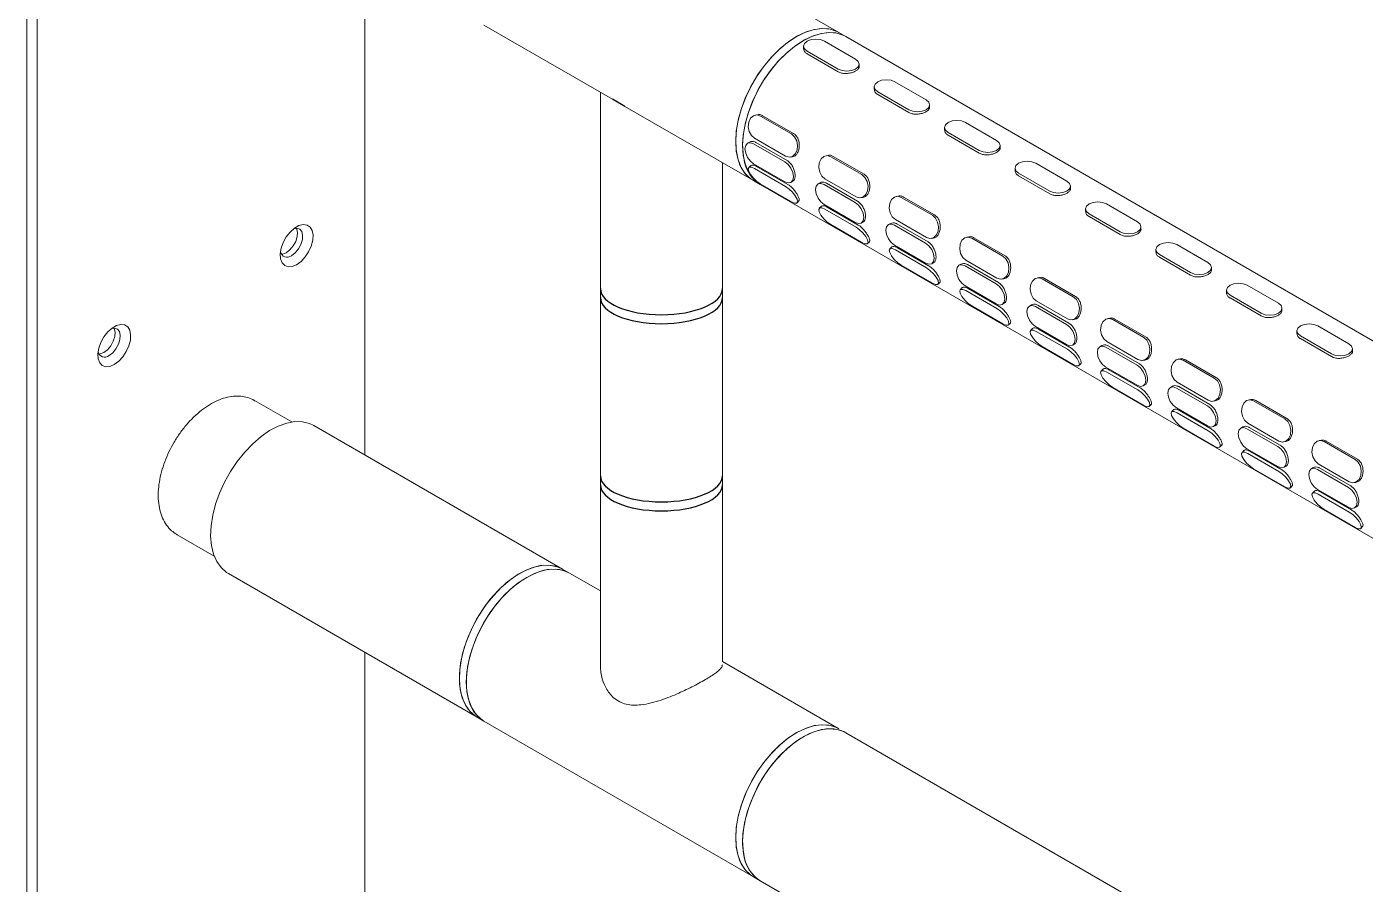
# Model space of a CAD drawing. Extents: x 0 to 2170, y 0 to 1590.
# Drawn here: x 1525.8 to 1798.4, y 922.3 to 1096.9 of the extents above; entities that cross this region are included whole.
import ezdxf

# ---------------------------------------------------------------- set-up
doc = ezdxf.new("R2010")
doc.units = 0
doc.header["$LTSCALE"] = 10
doc.header["$MEASUREMENT"] = 0
doc.linetypes.add('SLD-实线', pattern=[0])
doc.layers.get('0').update_dxf_attribs({"linetype": 'CONTINUOUS'})

msp = doc.modelspace()

# ---------------------------------------------------------------- linework, layer by layer
at = {"color": 7, "linetype": 'SLD-实线', "lineweight": 15}
for p, q in [((1691.19, 1095.75), (1636.31, 1127.43)), ((1525.78, 1116.05), (1525.78, 875.23)), ((1527.89, 1114.83), (1527.89, 874.01)), ((1594.62, 1009.75), (1594.62, 1111.03)), ((1618.9, 1097.27), (1645.09, 1082.15)), ((1694.59, 1090.34), (1688.26, 1094)), ((1692.6, 1094.94), (1691.19, 1095.75)), ((1947.99, 947.5), (1692.6, 1094.94)), ((1684.01, 1092.99), (1684.01, 1092.51)), ((1684.74, 1091.97), (1691.08, 1088.31)), ((1684.74, 1091.42), (1691.08, 1087.76)), ((1695.32, 1088.85), (1695.32, 1089.33)), ((1708.95, 1082.06), (1702.61, 1085.71)), ((1642.61, 1083.59), (1642.61, 967.04)), ((1698.37, 1084.7), (1698.37, 1084.22)), ((1699.1, 1083.68), (1705.43, 1080.03)), ((1699.1, 1083.13), (1705.43, 1079.48)), ((1647.59, 1080.71), (1673.78, 1065.59)), ((1709.67, 1080.56), (1709.67, 1081.04)), ((1674.63, 1079.02), (1674.21, 1078.95)), ((1675.2, 1078.75), (1681.53, 1075.1)), ((1675.65, 1078.82), (1681.98, 1075.17)), ((1723.3, 1073.77), (1716.97, 1077.43)), ((1680.33, 1070.58), (1674, 1074.24)), ((1712.72, 1076.41), (1712.72, 1075.93)), ((1713.45, 1075.4), (1719.78, 1071.74)), ((1713.45, 1074.85), (1719.78, 1071.19)), ((1673, 1073.45), (1672.59, 1073.21)), ((1673.83, 1073.08), (1680.16, 1069.43)), ((1674.31, 1073.36), (1680.64, 1069.7)), ((1724.03, 1072.28), (1724.03, 1072.76)), ((1667.48, 967.69), (1667.48, 1069.23)), ((1680.16, 1065.37), (1673.83, 1069.02)), ((1681.31, 1070.38), (1681.73, 1070.45)), ((1688.98, 1070.73), (1688.57, 1070.67)), ((1689.55, 1070.47), (1695.88, 1066.81)), ((1690, 1070.54), (1696.33, 1066.88)), ((1737.65, 1065.49), (1731.32, 1069.14)), ((1673.21, 1068.63), (1672.84, 1068.25)), ((1673.99, 1068.05), (1680.32, 1064.4)), ((1674.44, 1068.5), (1680.77, 1064.84)), ((1727.07, 1068.13), (1727.07, 1067.65)), ((1727.8, 1067.11), (1734.13, 1063.46)), ((1727.8, 1066.56), (1734.13, 1062.91)), ((1673.78, 1065.59), (1675.19, 1064.78)), ((1681.53, 1061.27), (1675.19, 1064.93)), ((1675.19, 1064.78), (1930.58, 917.34)), ((1681.41, 1065.24), (1681.82, 1065.48)), ((1687.36, 1065.16), (1686.94, 1064.92)), ((1688.19, 1064.8), (1694.52, 1061.14)), ((1694.68, 1062.3), (1688.35, 1065.95)), ((1688.66, 1065.07), (1695, 1061.42)), ((1738.38, 1063.99), (1738.38, 1064.47)), ((1682.68, 1061.07), (1683.06, 1061.45)), ((1694.52, 1057.08), (1688.18, 1060.74)), ((1695.67, 1062.1), (1696.08, 1062.16)), ((1703.34, 1062.45), (1702.92, 1062.38)), ((1703.91, 1062.18), (1710.24, 1058.53)), ((1704.35, 1062.25), (1710.69, 1058.6)), ((1752, 1057.2), (1745.67, 1060.86)), ((1687.57, 1060.34), (1687.19, 1059.97)), ((1688.35, 1059.77), (1694.68, 1056.11)), ((1688.79, 1060.21), (1695.13, 1056.56)), ((1741.43, 1059.84), (1741.43, 1059.36)), ((1742.15, 1058.83), (1748.49, 1055.17)), ((1742.15, 1058.27), (1748.49, 1054.62)), ((1695.88, 1052.99), (1689.55, 1056.64)), ((1695.76, 1056.96), (1696.17, 1057.2)), ((1701.71, 1056.88), (1701.29, 1056.64)), ((1702.54, 1056.51), (1708.87, 1052.86)), ((1709.03, 1054.01), (1702.7, 1057.67)), ((1703.02, 1056.79), (1709.35, 1053.13)), ((1752.73, 1055.71), (1752.73, 1056.18)), ((1697.03, 1052.79), (1697.41, 1053.16)), ((1708.87, 1048.79), (1702.54, 1052.45)), ((1710.02, 1053.81), (1710.44, 1053.88)), ((1717.69, 1054.16), (1717.27, 1054.1)), ((1718.26, 1053.9), (1724.59, 1050.24)), ((1718.71, 1053.97), (1725.04, 1050.31)), ((1766.36, 1048.91), (1760.03, 1052.57)), ((1701.92, 1052.06), (1701.54, 1051.68)), ((1702.7, 1051.48), (1709.03, 1047.83)), ((1703.15, 1051.93), (1709.48, 1048.27)), ((1755.78, 1051.56), (1755.78, 1051.08)), ((1756.51, 1050.54), (1762.84, 1046.89)), ((1756.51, 1049.99), (1762.84, 1046.33)), ((1710.23, 1044.7), (1703.9, 1048.36)), ((1710.11, 1048.67), (1710.53, 1048.91)), ((1716.06, 1048.59), (1715.65, 1048.35)), ((1716.89, 1048.23), (1723.22, 1044.57)), ((1723.39, 1045.73), (1717.05, 1049.38)), ((1717.37, 1048.5), (1723.7, 1044.85)), ((1767.09, 1047.42), (1767.09, 1047.9)), ((1711.39, 1044.5), (1711.76, 1044.88)), ((1724.37, 1045.53), (1724.79, 1045.59)), ((1732.04, 1045.88), (1731.62, 1045.81)), ((1732.61, 1045.61), (1738.94, 1041.95)), ((1733.06, 1045.68), (1739.39, 1042.02)), ((1780.71, 1040.63), (1774.38, 1044.28)), ((1716.27, 1043.77), (1715.9, 1043.39)), ((1723.22, 1040.51), (1716.89, 1044.16)), ((1717.05, 1043.2), (1723.38, 1039.54)), ((1717.5, 1043.64), (1723.83, 1039.99)), ((1770.13, 1043.27), (1770.13, 1042.79)), ((1770.86, 1042.26), (1777.19, 1038.6)), ((1770.86, 1041.7), (1777.19, 1038.05)), ((1724.58, 1036.42), (1718.25, 1040.07)), ((1724.46, 1040.39), (1724.88, 1040.62)), ((1730.42, 1040.3), (1730, 1040.06)), ((1731.24, 1039.94), (1737.58, 1036.29)), ((1737.74, 1037.44), (1731.41, 1041.1)), ((1731.72, 1040.22), (1738.05, 1036.56)), ((1781.44, 1039.13), (1781.44, 1039.61)), ((1725.74, 1036.22), (1726.12, 1036.59)), ((1738.73, 1037.24), (1739.14, 1037.31)), ((1746.39, 1037.59), (1745.98, 1037.53)), ((1746.96, 1037.32), (1753.3, 1033.67)), ((1747.41, 1037.39), (1753.75, 1033.74)), ((1795.06, 1032.34), (1788.73, 1036)), ((1730.62, 1035.48), (1730.25, 1035.11)), ((1737.57, 1032.22), (1731.24, 1035.88)), ((1731.4, 1034.91), (1737.74, 1031.25)), ((1731.85, 1035.36), (1738.19, 1031.7)), ((1784.48, 1034.99), (1784.48, 1034.51)), ((1785.21, 1033.97), (1791.55, 1030.31)), ((1785.21, 1033.42), (1791.55, 1029.76)), ((1738.94, 1028.13), (1732.61, 1031.79)), ((1738.82, 1032.1), (1739.23, 1032.34)), ((1744.77, 1032.02), (1744.35, 1031.78)), ((1745.6, 1031.66), (1751.93, 1028)), ((1752.09, 1029.16), (1745.76, 1032.81)), ((1746.07, 1031.93), (1752.41, 1028.28)), ((1795.79, 1030.85), (1795.79, 1031.33)), ((1740.09, 1027.93), (1740.47, 1028.31)), ((1753.08, 1028.95), (1753.5, 1029.02)), ((1760.75, 1029.3), (1760.33, 1029.24)), ((1761.32, 1029.04), (1767.65, 1025.38)), ((1761.77, 1029.11), (1768.1, 1025.45)), ((1744.98, 1027.2), (1744.6, 1026.82)), ((1751.93, 1023.94), (1745.59, 1027.59)), ((1745.76, 1026.62), (1752.09, 1022.97)), ((1746.21, 1027.07), (1752.54, 1023.42)), ((1753.29, 1019.84), (1746.96, 1023.5)), ((1753.17, 1023.81), (1753.59, 1024.05)), ((1759.12, 1023.73), (1758.71, 1023.49)), ((1759.95, 1023.37), (1766.28, 1019.71)), ((1766.44, 1020.87), (1760.11, 1024.53)), ((1760.43, 1023.65), (1766.76, 1019.99)), ((1579.74, 1016.45), (1572.17, 1020.82)), ((1572.27, 1020.76), (1572.17, 1020.82)), ((1754.45, 1019.64), (1754.82, 1020.02)), ((1767.43, 1020.67), (1767.85, 1020.73)), ((1775.1, 1021.02), (1774.68, 1020.95)), ((1775.67, 1020.75), (1782, 1017.1)), ((1776.12, 1020.82), (1782.45, 1017.17)), ((1759.33, 1018.91), (1758.95, 1018.54)), ((1766.28, 1015.65), (1759.95, 1019.31)), ((1760.11, 1018.34), (1766.44, 1014.68)), ((1760.56, 1018.79), (1766.89, 1015.13)), ((1634.91, 986.5), (1584.25, 1015.74)), ((1767.64, 1011.56), (1761.31, 1015.21)), ((1767.52, 1015.53), (1767.94, 1015.77)), ((1773.47, 1015.45), (1773.06, 1015.21)), ((1774.3, 1015.08), (1780.63, 1011.43)), ((1780.8, 1012.58), (1774.47, 1016.24)), ((1774.78, 1015.36), (1781.11, 1011.7)), ((1768.8, 1011.36), (1769.17, 1011.73)), ((1781.78, 1012.38), (1782.2, 1012.45)), ((1789.45, 1012.73), (1789.04, 1012.67)), ((1790.02, 1012.47), (1796.35, 1008.81)), ((1790.47, 1012.54), (1796.8, 1008.88)), ((1773.68, 1010.63), (1773.31, 1010.25)), ((1780.63, 1007.37), (1774.3, 1011.02)), ((1774.46, 1010.05), (1780.79, 1006.4)), ((1774.91, 1010.5), (1781.24, 1006.84)), ((1782, 1003.27), (1775.66, 1006.93)), ((1781.88, 1007.24), (1782.29, 1007.48)), ((1787.83, 1007.16), (1787.41, 1006.92)), ((1788.66, 1006.8), (1794.99, 1003.14)), ((1795.15, 1004.3), (1788.82, 1007.95)), ((1789.13, 1007.07), (1795.47, 1003.42)), ((1783.15, 1003.07), (1783.53, 1003.45)), ((1796.14, 1004.1), (1796.55, 1004.16)), ((1788.04, 1002.34), (1787.66, 1001.97)), ((1794.99, 999.08), (1788.65, 1002.74)), ((1788.82, 1001.77), (1795.15, 998.11)), ((1789.26, 1002.21), (1795.6, 998.56)), ((1796.35, 994.99), (1790.02, 998.64)), ((1796.23, 998.96), (1796.64, 999.2)), ((1797.5, 994.79), (1797.88, 995.16)), ((1556.28, 993.58), (1556.4, 993.5)), ((1556.4, 993.5), (1563.97, 989.13)), ((1566.84, 985.58), (1617.49, 956.34)), ((1636.31, 985.69), (1634.91, 986.5)), ((1642.61, 982.05), (1636.31, 985.69)), ((1594.62, 912.53), (1594.62, 969.54)), ((1691.19, 954.01), (1667.48, 967.69)), ((1617.49, 956.34), (1618.9, 955.53)), ((1618.9, 955.53), (1673.78, 923.85)), ((1947.99, 805.76), (1692.6, 953.19)), ((1673.78, 923.85), (1675.19, 923.03)), ((1675.19, 923.03), (1930.58, 775.6))]:
    msp.add_line(p, q, dxfattribs=at)
msp.add_line((1647.59, 1080.71), (1645.09, 1082.15))
at = {"color": 7, "linetype": 'SLD-实线', "lineweight": 15, "flags": 128}
for points in [[(1691.19, 1095.75), (1690.55, 1096.07), (1689.14, 1096.48), (1687.6, 1096.56), (1685.95, 1096.32), (1684.24, 1095.76), (1682.49, 1094.89), (1680.73, 1093.73), (1679.02, 1092.31), (1677.37, 1090.65), (1675.83, 1088.79), (1674.42, 1086.76), (1673.18, 1084.61), (1672.13, 1082.38), (1671.29, 1080.11), (1670.67, 1077.86), (1670.3, 1075.66), (1670.17, 1073.56), (1670.3, 1071.61), (1670.67, 1069.85), (1671.29, 1068.3), (1672.13, 1067.01), (1673.18, 1065.99), (1673.78, 1065.59)], [(1670.59, 1070.12), (1670.26, 1071.92), (1670.18, 1073.9), (1670.34, 1076.02), (1670.76, 1078.23), (1671.41, 1080.49), (1672.29, 1082.75), (1673.37, 1084.97), (1674.65, 1087.11), (1676.08, 1089.11), (1677.64, 1090.94), (1679.3, 1092.56), (1681.02, 1093.94), (1682.78, 1095.05), (1684.53, 1095.87), (1686.23, 1096.38), (1687.86, 1096.57), (1689.39, 1096.43), (1690.77, 1095.97), (1691.19, 1095.75)], [(1671.58, 1072.76), (1671.71, 1074.85), (1672.08, 1077.05), (1672.7, 1079.31), (1673.54, 1081.57), (1674.59, 1083.81), (1675.83, 1085.96), (1677.24, 1087.98), (1678.78, 1089.85), (1680.43, 1091.5), (1682.15, 1092.93), (1683.9, 1094.08), (1685.65, 1094.95), (1687.37, 1095.51), (1689.01, 1095.75), (1690.55, 1095.66), (1691.96, 1095.26), (1692.6, 1094.94)], [(1672, 1069.31), (1671.67, 1071.11), (1671.58, 1073.09), (1671.75, 1075.21), (1672.16, 1077.42), (1672.82, 1079.68), (1673.7, 1081.94), (1674.78, 1084.16), (1676.05, 1086.3), (1677.48, 1088.3), (1679.04, 1090.13), (1680.7, 1091.75), (1682.43, 1093.13), (1684.18, 1094.24), (1685.93, 1095.06), (1687.64, 1095.57), (1689.27, 1095.75), (1690.79, 1095.62), (1692.17, 1095.16), (1692.6, 1094.94)], [(1688.26, 1094), (1687.45, 1094.31), (1686.5, 1094.42), (1685.55, 1094.31), (1684.74, 1094), (1684.2, 1093.53), (1684.01, 1092.98), (1684.2, 1092.44), (1684.74, 1091.97)], [(1691.08, 1088.31), (1691.88, 1088), (1692.83, 1087.89), (1693.79, 1088), (1694.59, 1088.31), (1695.13, 1088.78), (1695.32, 1089.33), (1695.13, 1089.88), (1694.59, 1090.34)], [(1702.61, 1085.71), (1701.81, 1086.02), (1700.86, 1086.13), (1699.9, 1086.02), (1699.1, 1085.71), (1698.56, 1085.25), (1698.37, 1084.7), (1698.56, 1084.15), (1699.1, 1083.68)], [(1705.43, 1080.03), (1706.24, 1079.72), (1707.19, 1079.61), (1708.14, 1079.72), (1708.95, 1080.03), (1709.49, 1080.49), (1709.67, 1081.04), (1709.49, 1081.59), (1708.95, 1082.06)], [(1674, 1074.24), (1673.37, 1074.8), (1672.93, 1075.62), (1672.74, 1076.57), (1672.84, 1077.51), (1673.2, 1078.3), (1673.78, 1078.81), (1674.48, 1078.97), (1675.2, 1078.75)], [(1716.97, 1077.43), (1716.16, 1077.74), (1715.21, 1077.85), (1714.26, 1077.74), (1713.45, 1077.43), (1712.91, 1076.96), (1712.72, 1076.41), (1712.91, 1075.86), (1713.45, 1075.4)], [(1681.53, 1075.1), (1682.16, 1074.54), (1682.6, 1073.72), (1682.79, 1072.77), (1682.69, 1071.83), (1682.32, 1071.04), (1681.75, 1070.53), (1681.05, 1070.37), (1680.33, 1070.58)], [(1675.19, 1064.78), (1674.58, 1065.18), (1673.53, 1066.2), (1672.69, 1067.49), (1672.08, 1069.04), (1671.7, 1070.81), (1671.58, 1072.76)], [(1673.83, 1069.02), (1673.16, 1069.56), (1672.59, 1070.33), (1672.21, 1071.21), (1672.07, 1072.07), (1672.21, 1072.77), (1672.59, 1073.21), (1673.16, 1073.32), (1673.83, 1073.08)], [(1719.78, 1071.74), (1720.59, 1071.43), (1721.54, 1071.32), (1722.49, 1071.43), (1723.3, 1071.74), (1723.84, 1072.21), (1724.03, 1072.76), (1723.84, 1073.31), (1723.3, 1073.77)], [(1680.16, 1069.43), (1680.84, 1068.89), (1681.41, 1068.12), (1681.79, 1067.24), (1681.92, 1066.38), (1681.79, 1065.68), (1681.41, 1065.24), (1680.84, 1065.13), (1680.16, 1065.37)], [(1688.35, 1065.95), (1687.72, 1066.51), (1687.28, 1067.33), (1687.09, 1068.29), (1687.19, 1069.23), (1687.56, 1070.01), (1688.13, 1070.52), (1688.83, 1070.68), (1689.55, 1070.47)], [(1731.32, 1069.14), (1730.51, 1069.45), (1729.56, 1069.56), (1728.61, 1069.45), (1727.8, 1069.14), (1727.26, 1068.68), (1727.07, 1068.13), (1727.26, 1067.58), (1727.8, 1067.11)], [(1675.19, 1064.93), (1674.48, 1065.44), (1673.77, 1066.1), (1673.2, 1066.83), (1672.83, 1067.51), (1672.74, 1068.03), (1672.92, 1068.31), (1673.37, 1068.32), (1673.99, 1068.05)], [(1695.88, 1066.81), (1696.51, 1066.25), (1696.95, 1065.43), (1697.14, 1064.48), (1697.04, 1063.54), (1696.68, 1062.75), (1696.1, 1062.24), (1695.4, 1062.08), (1694.68, 1062.3)], [(1680.32, 1064.4), (1681.04, 1063.89), (1681.74, 1063.22), (1682.32, 1062.49), (1682.68, 1061.82), (1682.78, 1061.3), (1682.59, 1061.01), (1682.15, 1061), (1681.53, 1061.27)], [(1688.18, 1060.74), (1687.51, 1061.28), (1686.94, 1062.05), (1686.56, 1062.93), (1686.43, 1063.78), (1686.56, 1064.48), (1686.94, 1064.92), (1687.51, 1065.03), (1688.19, 1064.8)], [(1734.13, 1063.46), (1734.94, 1063.15), (1735.89, 1063.04), (1736.84, 1063.15), (1737.65, 1063.46), (1738.19, 1063.92), (1738.38, 1064.47), (1738.19, 1065.02), (1737.65, 1065.49)], [(1694.52, 1061.14), (1695.19, 1060.6), (1695.76, 1059.83), (1696.14, 1058.95), (1696.28, 1058.1), (1696.14, 1057.4), (1695.76, 1056.96), (1695.19, 1056.85), (1694.52, 1057.08)], [(1702.7, 1057.67), (1702.07, 1058.23), (1701.63, 1059.05), (1701.45, 1060), (1701.54, 1060.94), (1701.91, 1061.73), (1702.49, 1062.24), (1703.19, 1062.4), (1703.91, 1062.18)], [(1745.67, 1060.86), (1744.87, 1061.17), (1743.91, 1061.28), (1742.96, 1061.17), (1742.15, 1060.86), (1741.62, 1060.39), (1741.43, 1059.84), (1741.62, 1059.29), (1742.15, 1058.83)], [(1689.55, 1056.64), (1688.83, 1057.15), (1688.13, 1057.82), (1687.55, 1058.54), (1687.19, 1059.22), (1687.09, 1059.74), (1687.28, 1060.03), (1687.72, 1060.04), (1688.35, 1059.77)], [(1710.24, 1058.53), (1710.87, 1057.97), (1711.31, 1057.15), (1711.49, 1056.19), (1711.39, 1055.25), (1711.03, 1054.47), (1710.45, 1053.96), (1709.75, 1053.8), (1709.03, 1054.01)], [(1580.75, 1048.48), (1581.65, 1049.15), (1582.49, 1050.05), (1583.19, 1051.12), (1583.72, 1052.28), (1584.02, 1053.44), (1584.08, 1054.53), (1583.9, 1055.45), (1583.48, 1056.14), (1582.86, 1056.55), (1582.08, 1056.65), (1581.2, 1056.43), (1580.29, 1055.9), (1579.42, 1055.11), (1578.64, 1054.12), (1578.02, 1052.99), (1577.6, 1051.82), (1577.41, 1050.68), (1577.48, 1049.67), (1577.78, 1048.85), (1578.31, 1048.3), (1579.01, 1048.04), (1579.85, 1048.1), (1580.75, 1048.48)], [(1578.64, 1050.92), (1579.38, 1051.49), (1580.04, 1052.29), (1580.55, 1053.22), (1580.86, 1054.19), (1580.92, 1055.09), (1580.73, 1055.83), (1580.69, 1055.9)], [(1579.69, 1050.31), (1580.44, 1050.88), (1581.1, 1051.68), (1581.61, 1052.61), (1581.91, 1053.58), (1581.97, 1054.48), (1581.79, 1055.22), (1581.38, 1055.71), (1580.78, 1055.9), (1580.17, 1055.81)], [(1694.68, 1056.11), (1695.4, 1055.6), (1696.1, 1054.94), (1696.67, 1054.21), (1697.04, 1053.53), (1697.13, 1053.01), (1696.95, 1052.73), (1696.51, 1052.72), (1695.88, 1052.99)], [(1702.54, 1052.45), (1701.86, 1052.99), (1701.29, 1053.76), (1700.91, 1054.64), (1700.78, 1055.5), (1700.91, 1056.2), (1701.29, 1056.64), (1701.87, 1056.75), (1702.54, 1056.51)], [(1748.49, 1055.17), (1749.29, 1054.86), (1750.25, 1054.75), (1751.2, 1054.86), (1752, 1055.17), (1752.54, 1055.64), (1752.73, 1056.19), (1752.54, 1056.73), (1752, 1057.2)], [(1708.87, 1052.86), (1709.54, 1052.31), (1710.11, 1051.54), (1710.49, 1050.67), (1710.63, 1049.81), (1710.49, 1049.11), (1710.11, 1048.67), (1709.54, 1048.56), (1708.87, 1048.79)], [(1717.05, 1049.38), (1716.43, 1049.94), (1715.99, 1050.76), (1715.8, 1051.71), (1715.9, 1052.65), (1716.26, 1053.44), (1716.84, 1053.95), (1717.54, 1054.11), (1718.26, 1053.9)], [(1760.03, 1052.57), (1759.22, 1052.88), (1758.27, 1052.99), (1757.31, 1052.88), (1756.51, 1052.57), (1755.97, 1052.11), (1755.78, 1051.56), (1755.97, 1051.01), (1756.51, 1050.54)], [(1577.64, 1050.61), (1577.9, 1050.63), (1578.64, 1050.92)], [(1703.9, 1048.36), (1703.18, 1048.86), (1702.48, 1049.53), (1701.9, 1050.26), (1701.54, 1050.93), (1701.44, 1051.45), (1701.63, 1051.74), (1702.07, 1051.75), (1702.7, 1051.48)], [(1724.59, 1050.24), (1725.22, 1049.68), (1725.66, 1048.86), (1725.84, 1047.91), (1725.75, 1046.97), (1725.38, 1046.18), (1724.81, 1045.67), (1724.1, 1045.51), (1723.39, 1045.73)], [(1709.03, 1047.83), (1709.75, 1047.32), (1710.45, 1046.65), (1711.03, 1045.92), (1711.39, 1045.25), (1711.49, 1044.73), (1711.3, 1044.44), (1710.86, 1044.43), (1710.23, 1044.7)], [(1716.89, 1044.16), (1716.22, 1044.71), (1715.65, 1045.48), (1715.26, 1046.36), (1715.13, 1047.21), (1715.27, 1047.91), (1715.65, 1048.35), (1716.22, 1048.46), (1716.89, 1048.23)], [(1762.84, 1046.89), (1763.65, 1046.57), (1764.6, 1046.46), (1765.55, 1046.57), (1766.36, 1046.88), (1766.9, 1047.35), (1767.09, 1047.9), (1766.9, 1048.45), (1766.36, 1048.91)], [(1723.22, 1044.57), (1723.9, 1044.03), (1724.47, 1043.26), (1724.85, 1042.38), (1724.98, 1041.52), (1724.85, 1040.82), (1724.47, 1040.39), (1723.89, 1040.27), (1723.22, 1040.51)], [(1731.41, 1041.1), (1730.78, 1041.66), (1730.34, 1042.48), (1730.15, 1043.43), (1730.25, 1044.37), (1730.61, 1045.15), (1731.19, 1045.67), (1731.89, 1045.83), (1732.61, 1045.61)], [(1774.38, 1044.28), (1773.57, 1044.6), (1772.62, 1044.71), (1771.67, 1044.6), (1770.86, 1044.29), (1770.32, 1043.82), (1770.13, 1043.27), (1770.32, 1042.72), (1770.86, 1042.26)], [(1718.25, 1040.07), (1717.53, 1040.58), (1716.83, 1041.25), (1716.26, 1041.97), (1715.89, 1042.65), (1715.8, 1043.17), (1715.98, 1043.46), (1716.42, 1043.46), (1717.05, 1043.2)], [(1738.94, 1041.95), (1739.57, 1041.39), (1740.01, 1040.58), (1740.2, 1039.62), (1740.1, 1038.68), (1739.74, 1037.9), (1739.16, 1037.38), (1738.46, 1037.23), (1737.74, 1037.44)], [(1723.38, 1039.54), (1724.1, 1039.03), (1724.8, 1038.36), (1725.38, 1037.64), (1725.74, 1036.96), (1725.84, 1036.44), (1725.65, 1036.15), (1725.21, 1036.15), (1724.58, 1036.42)], [(1731.24, 1035.88), (1730.57, 1036.42), (1730, 1037.19), (1729.62, 1038.07), (1729.48, 1038.93), (1729.62, 1039.63), (1730, 1040.06), (1730.57, 1040.18), (1731.24, 1039.94)], [(1777.19, 1038.6), (1778, 1038.29), (1778.95, 1038.18), (1779.9, 1038.29), (1780.71, 1038.6), (1781.25, 1039.06), (1781.44, 1039.61), (1781.25, 1040.16), (1780.71, 1040.63)], [(1543.6, 1028.15), (1544.5, 1028.81), (1545.34, 1029.71), (1546.04, 1030.79), (1546.57, 1031.95), (1546.87, 1033.11), (1546.93, 1034.2), (1546.75, 1035.12), (1546.33, 1035.81), (1545.71, 1036.22), (1544.93, 1036.32), (1544.06, 1036.1), (1543.15, 1035.57), (1542.27, 1034.78), (1541.49, 1033.79), (1540.87, 1032.66), (1540.45, 1031.48), (1540.27, 1030.35), (1540.33, 1029.34), (1540.63, 1028.52), (1541.16, 1027.97), (1541.86, 1027.71), (1542.7, 1027.77), (1543.6, 1028.15)], [(1737.58, 1036.29), (1738.25, 1035.74), (1738.82, 1034.97), (1739.2, 1034.09), (1739.33, 1033.24), (1739.2, 1032.54), (1738.82, 1032.1), (1738.25, 1031.99), (1737.57, 1032.22)], [(1745.76, 1032.81), (1745.13, 1033.37), (1744.69, 1034.19), (1744.51, 1035.14), (1744.6, 1036.08), (1744.97, 1036.87), (1745.54, 1037.38), (1746.25, 1037.54), (1746.96, 1037.32)], [(1788.73, 1036), (1787.92, 1036.31), (1786.97, 1036.42), (1786.02, 1036.31), (1785.21, 1036), (1784.67, 1035.53), (1784.48, 1034.98), (1784.67, 1034.44), (1785.21, 1033.97)], [(1541.49, 1030.59), (1542.23, 1031.16), (1542.89, 1031.96), (1543.4, 1032.89), (1543.71, 1033.86), (1543.77, 1034.76), (1543.58, 1035.5), (1543.55, 1035.57)], [(1542.55, 1029.98), (1543.29, 1030.55), (1543.95, 1031.35), (1544.46, 1032.28), (1544.76, 1033.25), (1544.82, 1034.15), (1544.64, 1034.89), (1544.23, 1035.38), (1543.63, 1035.57), (1543.02, 1035.48)], [(1732.61, 1031.79), (1731.89, 1032.29), (1731.19, 1032.96), (1730.61, 1033.69), (1730.25, 1034.36), (1730.15, 1034.88), (1730.34, 1035.17), (1730.78, 1035.18), (1731.4, 1034.91)], [(1753.3, 1033.67), (1753.92, 1033.11), (1754.36, 1032.29), (1754.55, 1031.34), (1754.45, 1030.4), (1754.09, 1029.61), (1753.51, 1029.1), (1752.81, 1028.94), (1752.09, 1029.16)], [(1540.49, 1030.28), (1540.75, 1030.3), (1541.49, 1030.59)], [(1737.74, 1031.25), (1738.45, 1030.75), (1739.16, 1030.08), (1739.73, 1029.35), (1740.1, 1028.68), (1740.19, 1028.16), (1740.01, 1027.87), (1739.56, 1027.86), (1738.94, 1028.13)], [(1745.59, 1027.59), (1744.92, 1028.14), (1744.35, 1028.91), (1743.97, 1029.78), (1743.84, 1030.64), (1743.97, 1031.34), (1744.35, 1031.78), (1744.92, 1031.89), (1745.6, 1031.66)], [(1791.55, 1030.31), (1792.35, 1030), (1793.3, 1029.89), (1794.26, 1030), (1795.06, 1030.31), (1795.6, 1030.78), (1795.79, 1031.33), (1795.6, 1031.88), (1795.06, 1032.34)], [(1751.93, 1028), (1752.6, 1027.46), (1753.17, 1026.69), (1753.55, 1025.81), (1753.69, 1024.95), (1753.55, 1024.25), (1753.17, 1023.81), (1752.6, 1023.7), (1751.93, 1023.94)], [(1760.11, 1024.53), (1759.48, 1025.09), (1759.04, 1025.9), (1758.86, 1026.86), (1758.96, 1027.8), (1759.32, 1028.58), (1759.9, 1029.1), (1760.6, 1029.25), (1761.32, 1029.04)], [(1746.96, 1023.5), (1746.24, 1024.01), (1745.54, 1024.67), (1744.96, 1025.4), (1744.6, 1026.08), (1744.5, 1026.6), (1744.69, 1026.88), (1745.13, 1026.89), (1745.76, 1026.62)], [(1767.65, 1025.38), (1768.28, 1024.82), (1768.72, 1024), (1768.9, 1023.05), (1768.81, 1022.11), (1768.44, 1021.33), (1767.86, 1020.81), (1767.16, 1020.65), (1766.44, 1020.87)], [(1752.09, 1022.97), (1752.81, 1022.46), (1753.51, 1021.79), (1754.08, 1021.07), (1754.45, 1020.39), (1754.54, 1019.87), (1754.36, 1019.58), (1753.92, 1019.57), (1753.29, 1019.84)], [(1759.95, 1019.31), (1759.27, 1019.85), (1758.7, 1020.62), (1758.32, 1021.5), (1758.19, 1022.35), (1758.32, 1023.05), (1758.71, 1023.49), (1759.28, 1023.6), (1759.95, 1023.37)], [(1766.28, 1019.71), (1766.95, 1019.17), (1767.53, 1018.4), (1767.91, 1017.52), (1768.04, 1016.67), (1767.91, 1015.97), (1767.52, 1015.53), (1766.95, 1015.42), (1766.28, 1015.65)], [(1774.47, 1016.24), (1773.84, 1016.8), (1773.4, 1017.62), (1773.21, 1018.57), (1773.31, 1019.51), (1773.67, 1020.3), (1774.25, 1020.81), (1774.95, 1020.97), (1775.67, 1020.75)], [(1761.31, 1015.21), (1760.59, 1015.72), (1759.89, 1016.39), (1759.32, 1017.12), (1758.95, 1017.79), (1758.86, 1018.31), (1759.04, 1018.6), (1759.48, 1018.61), (1760.11, 1018.34)], [(1782, 1017.1), (1782.63, 1016.54), (1783.07, 1015.72), (1783.26, 1014.77), (1783.16, 1013.83), (1782.79, 1013.04), (1782.22, 1012.53), (1781.52, 1012.37), (1780.8, 1012.58)], [(1584.25, 1015.74), (1583.38, 1016.15), (1581.94, 1016.5), (1580.38, 1016.53), (1578.72, 1016.23), (1577, 1015.62), (1575.24, 1014.7), (1573.49, 1013.5), (1571.79, 1012.03), (1570.16, 1010.34), (1568.63, 1008.44), (1567.25, 1006.39), (1566.04, 1004.22), (1565.03, 1001.98), (1564.22, 999.72), (1563.65, 997.47), (1563.32, 995.28)], [(1766.44, 1014.68), (1767.16, 1014.18), (1767.86, 1013.51), (1768.44, 1012.78), (1768.8, 1012.1), (1768.9, 1011.58), (1768.71, 1011.3), (1768.27, 1011.29), (1767.64, 1011.56)], [(1774.3, 1011.02), (1773.63, 1011.56), (1773.06, 1012.33), (1772.68, 1013.21), (1772.54, 1014.07), (1772.68, 1014.77), (1773.06, 1015.21), (1773.63, 1015.32), (1774.3, 1015.08)], [(1788.82, 1007.95), (1788.19, 1008.51), (1787.75, 1009.33), (1787.56, 1010.29), (1787.66, 1011.23), (1788.03, 1012.01), (1788.6, 1012.52), (1789.3, 1012.68), (1790.02, 1012.47)], [(1775.66, 1006.93), (1774.95, 1007.44), (1774.24, 1008.1), (1773.67, 1008.83), (1773.3, 1009.51), (1773.21, 1010.03), (1773.39, 1010.31), (1773.83, 1010.32), (1774.46, 1010.05)], [(1780.63, 1011.43), (1781.31, 1010.89), (1781.88, 1010.12), (1782.26, 1009.24), (1782.39, 1008.38), (1782.26, 1007.68), (1781.88, 1007.24), (1781.31, 1007.13), (1780.63, 1007.37)], [(1796.35, 1008.81), (1796.98, 1008.25), (1797.42, 1007.43), (1797.61, 1006.48), (1797.51, 1005.54), (1797.15, 1004.75), (1796.57, 1004.24), (1795.87, 1004.08), (1795.15, 1004.3)], [(1780.79, 1006.4), (1781.51, 1005.89), (1782.21, 1005.22), (1782.79, 1004.49), (1783.15, 1003.82), (1783.25, 1003.3), (1783.06, 1003.01), (1782.62, 1003), (1782, 1003.27)], [(1788.65, 1002.74), (1787.98, 1003.28), (1787.41, 1004.05), (1787.03, 1004.93), (1786.9, 1005.78), (1787.03, 1006.48), (1787.41, 1006.92), (1787.98, 1007.03), (1788.66, 1006.8)], [(1790.02, 998.64), (1789.3, 999.15), (1788.6, 999.82), (1788.02, 1000.54), (1787.66, 1001.22), (1787.56, 1001.74), (1787.75, 1002.03), (1788.19, 1002.04), (1788.82, 1001.77)], [(1794.99, 1003.14), (1795.66, 1002.6), (1796.23, 1001.83), (1796.61, 1000.95), (1796.75, 1000.1), (1796.61, 999.4), (1796.23, 998.96), (1795.66, 998.85), (1794.99, 999.08)], [(1795.15, 998.11), (1795.87, 997.6), (1796.57, 996.94), (1797.14, 996.21), (1797.51, 995.53), (1797.6, 995.01), (1797.42, 994.73), (1796.98, 994.72), (1796.35, 994.99)], [(1563.32, 995.28), (1563.23, 993.21), (1563.4, 991.29), (1563.82, 989.56), (1564.47, 988.05), (1565.35, 986.8), (1566.44, 985.84), (1566.84, 985.58)], [(1617.49, 956.34), (1616.43, 957.13), (1615.46, 958.27), (1614.71, 959.67), (1614.2, 961.31), (1613.93, 963.16), (1613.91, 965.18), (1614.14, 967.32), (1614.62, 969.55), (1615.33, 971.82), (1616.26, 974.08), (1617.4, 976.28), (1618.71, 978.38), (1620.18, 980.35), (1621.77, 982.13), (1623.45, 983.69), (1625.19, 985), (1626.94, 986.04), (1628.68, 986.78), (1630.37, 987.2), (1631.98, 987.31), (1633.47, 987.09), (1634.81, 986.55), (1634.91, 986.5)], [(1634.91, 986.5), (1634.03, 986.91), (1632.6, 987.26), (1631.04, 987.29), (1629.38, 986.99), (1627.65, 986.38), (1625.9, 985.46), (1624.15, 984.26), (1622.44, 982.79), (1620.81, 981.09), (1619.29, 979.2), (1617.91, 977.15), (1616.7, 974.98), (1615.68, 972.74), (1614.88, 970.47), (1614.3, 968.22), (1613.97, 966.04)], [(1636.31, 985.69), (1635.67, 986.01), (1634.26, 986.41), (1632.72, 986.49), (1631.08, 986.25), (1629.36, 985.69), (1627.61, 984.82), (1625.85, 983.67), (1624.14, 982.25), (1622.49, 980.59), (1620.95, 978.72), (1619.54, 976.7), (1618.3, 974.55), (1617.25, 972.31), (1616.41, 970.05), (1615.79, 967.79), (1615.42, 965.59), (1615.29, 963.5), (1615.42, 961.55), (1615.79, 959.78), (1616.41, 958.23), (1617.25, 956.94), (1618.3, 955.92), (1618.9, 955.53)], [(1618.9, 955.53), (1617.83, 956.32), (1616.87, 957.45), (1616.12, 958.86), (1615.61, 960.5), (1615.34, 962.35), (1615.32, 964.37), (1615.55, 966.51), (1616.02, 968.74), (1616.74, 971.01), (1617.67, 973.26), (1618.8, 975.47), (1620.12, 977.57), (1621.59, 979.53), (1623.18, 981.31), (1624.86, 982.88), (1626.59, 984.19), (1628.35, 985.23), (1630.09, 985.97), (1631.78, 986.39), (1633.39, 986.5), (1634.88, 986.28), (1636.22, 985.74), (1636.31, 985.69)], [(1613.97, 966.04), (1613.89, 963.97), (1614.06, 962.04), (1614.47, 960.31), (1615.13, 958.81), (1616.01, 957.56), (1617.09, 956.59), (1617.49, 956.34)], [(1691.19, 954.01), (1690.55, 954.33), (1689.14, 954.73), (1687.6, 954.81), (1685.95, 954.57), (1684.24, 954.01), (1682.49, 953.14), (1680.73, 951.99), (1679.02, 950.57), (1677.37, 948.91), (1675.83, 947.04), (1674.42, 945.02), (1673.18, 942.86), (1672.13, 940.63), (1671.29, 938.37), (1670.67, 936.11), (1670.3, 933.91), (1670.17, 931.82), (1670.3, 929.87), (1670.67, 928.1), (1671.29, 926.55), (1672.13, 925.26), (1673.18, 924.24), (1673.78, 923.85)], [(1670.59, 928.38), (1670.26, 930.18), (1670.18, 932.16), (1670.34, 934.27), (1670.76, 936.48), (1671.41, 938.74), (1672.29, 941.01), (1673.37, 943.23), (1674.65, 945.36), (1676.08, 947.37), (1677.64, 949.2), (1679.3, 950.82), (1681.02, 952.2), (1682.78, 953.31), (1684.53, 954.12), (1686.23, 954.63), (1687.86, 954.82), (1689.39, 954.68), (1690.77, 954.23), (1691.19, 954.01)], [(1672, 927.57), (1671.67, 929.37), (1671.58, 931.34), (1671.75, 933.46), (1672.16, 935.67), (1672.82, 937.93), (1673.7, 940.19), (1674.78, 942.42), (1676.05, 944.55), (1677.48, 946.55), (1679.04, 948.38), (1680.7, 950.01), (1682.43, 951.39), (1684.18, 952.5), (1685.93, 953.31), (1687.64, 953.82), (1689.27, 954.01), (1690.79, 953.87), (1692.17, 953.42), (1692.6, 953.19)], [(1671.77, 928.61), (1671.59, 930.52), (1671.65, 932.59), (1671.97, 934.77), (1672.52, 937.01), (1673.31, 939.28), (1674.32, 941.52), (1675.52, 943.7), (1676.89, 945.76), (1678.4, 947.67), (1680.02, 949.38), (1681.73, 950.86), (1683.47, 952.08), (1685.23, 953.02), (1686.96, 953.65), (1688.62, 953.97), (1690.19, 953.97), (1691.63, 953.64), (1692.6, 953.19)]]:
    msp.add_lwpolyline(points, dxfattribs=at)
at = {"color": 7, "linetype": 'SLD-实线', "lineweight": 15}
for centre, radius, start, end in [((1677.55, 1071.63), 7.11, 192.1897, 238.0291), ((1678.95, 1070.81), 7.11, 192.1897, 238.0291), ((1578.81, 1051.37), 1.38, 190.9818, 309.7205), ((1541.66, 1031.04), 1.38, 190.9818, 309.7205), ((1677.55, 929.88), 7.11, 192.1897, 238.0291), ((1679.31, 929.39), 7.58, 185.8985, 237.0238), ((1678.95, 929.07), 7.11, 192.1897, 238.0291)]:
    msp.add_arc(centre, radius, start, end, dxfattribs=at)
for centre in [(1655.05, 1043.6), (1655.05, 1041.77), (1655.05, 1005.5), (1655.05, 1003.67)]:
    msp.add_ellipse(centre, major_axis=(12.44, 0), ratio=0.426732, start_param=3.141593, end_param=6.283185)
for points, knots in [([(1684.02, 1092.51), (1684.04, 1092.33), (1684.09, 1091.98), (1684.42, 1091.62), (1684.68, 1091.46), (1684.74, 1091.42)], [0, 0, 0, 0, 0.422976, 0.853071, 1, 1, 1, 1]), ([(1691.08, 1087.76), (1691.29, 1087.66), (1691.72, 1087.46), (1692.55, 1087.38), (1693.39, 1087.46), (1694.18, 1087.68), (1694.82, 1088.01), (1695.2, 1088.41), (1695.37, 1088.7), (1695.32, 1088.85), (1695.32, 1088.85)], [0, 0, 0, 0, 0.142203, 0.28437, 0.427453, 0.571146, 0.713852, 0.855528, 0.997705, 1, 1, 1, 1]), ([(1698.37, 1084.22), (1698.4, 1084.05), (1698.45, 1083.69), (1698.78, 1083.33), (1699.03, 1083.17), (1699.1, 1083.13)], [0, 0, 0, 0, 0.422976, 0.853071, 1, 1, 1, 1]), ([(1705.43, 1079.48), (1705.64, 1079.38), (1706.08, 1079.18), (1706.9, 1079.1), (1707.74, 1079.17), (1708.53, 1079.39), (1709.17, 1079.73), (1709.56, 1080.12), (1709.72, 1080.42), (1709.67, 1080.56), (1709.67, 1080.56)], [0, 0, 0, 0, 0.142203, 0.28437, 0.427453, 0.571146, 0.713852, 0.855528, 0.997705, 1, 1, 1, 1]), ([(1674.64, 1078.99), (1674.69, 1079.01), (1674.95, 1079.09), (1675.31, 1079), (1675.58, 1078.86), (1675.65, 1078.82)], [0, 0, 0, 0, 0.156871, 0.785312, 1, 1, 1, 1]), ([(1681.98, 1075.17), (1682.17, 1075.03), (1682.54, 1074.75), (1682.93, 1074.06), (1683.14, 1073.25), (1683.15, 1072.4), (1682.97, 1071.61), (1682.63, 1070.98), (1682.2, 1070.57), (1681.87, 1070.5), (1681.73, 1070.47)], [0, 0, 0, 0, 0.128653, 0.257274, 0.386723, 0.516724, 0.645832, 0.774009, 0.902639, 1, 1, 1, 1]), ([(1712.72, 1075.94), (1712.75, 1075.76), (1712.8, 1075.41), (1713.13, 1075.05), (1713.38, 1074.89), (1713.45, 1074.85)], [0, 0, 0, 0, 0.422976, 0.853071, 1, 1, 1, 1]), ([(1673, 1073.44), (1673.17, 1073.51), (1673.5, 1073.64), (1673.98, 1073.54), (1674.24, 1073.4), (1674.31, 1073.36)], [0, 0, 0, 0, 0.422547, 0.852961, 1, 1, 1, 1]), ([(1719.78, 1071.19), (1720, 1071.09), (1720.43, 1070.89), (1721.25, 1070.81), (1722.1, 1070.88), (1722.88, 1071.11), (1723.52, 1071.44), (1723.91, 1071.84), (1724.07, 1072.13), (1724.03, 1072.27), (1724.03, 1072.28)], [0, 0, 0, 0, 0.142203, 0.28437, 0.427453, 0.571146, 0.713852, 0.855528, 0.997705, 1, 1, 1, 1]), ([(1673.24, 1068.61), (1673.26, 1068.64), (1673.34, 1068.77), (1673.7, 1068.79), (1674.11, 1068.68), (1674.37, 1068.54), (1674.44, 1068.5)], [0, 0, 0, 0, 0.128648, 0.500643, 0.872847, 1, 1, 1, 1]), ([(1680.64, 1069.7), (1680.84, 1069.57), (1681.22, 1069.29), (1681.71, 1068.62), (1682.07, 1067.85), (1682.26, 1067.06), (1682.3, 1066.34), (1682.14, 1065.8), (1681.97, 1065.52), (1681.82, 1065.48), (1681.82, 1065.48)], [0, 0, 0, 0, 0.142167, 0.2843, 0.427347, 0.571004, 0.713675, 0.855316, 0.997458, 1, 1, 1, 1]), ([(1688.99, 1070.71), (1689.04, 1070.72), (1689.31, 1070.81), (1689.66, 1070.71), (1689.93, 1070.57), (1690, 1070.54)], [0, 0, 0, 0, 0.156871, 0.785312, 1, 1, 1, 1]), ([(1696.33, 1066.88), (1696.52, 1066.74), (1696.9, 1066.47), (1697.28, 1065.77), (1697.49, 1064.97), (1697.5, 1064.11), (1697.32, 1063.32), (1696.98, 1062.69), (1696.56, 1062.28), (1696.22, 1062.22), (1696.08, 1062.19)], [0, 0, 0, 0, 0.128653, 0.257274, 0.386723, 0.516724, 0.645832, 0.774009, 0.902639, 1, 1, 1, 1]), ([(1727.08, 1067.65), (1727.1, 1067.47), (1727.15, 1067.12), (1727.48, 1066.76), (1727.74, 1066.6), (1727.8, 1066.56)], [0, 0, 0, 0, 0.422976, 0.853071, 1, 1, 1, 1]), ([(1680.77, 1064.84), (1680.97, 1064.71), (1681.38, 1064.45), (1681.96, 1063.84), (1682.48, 1063.17), (1682.87, 1062.51), (1683.1, 1061.96), (1683.16, 1061.59), (1683.07, 1061.51), (1683.04, 1061.47)], [0, 0, 0, 0, 0.149987, 0.299937, 0.450853, 0.602412, 0.75293, 0.902362, 1, 1, 1, 1]), ([(1687.36, 1065.16), (1687.52, 1065.22), (1687.85, 1065.36), (1688.33, 1065.25), (1688.6, 1065.11), (1688.66, 1065.07)], [0, 0, 0, 0, 0.422547, 0.852961, 1, 1, 1, 1]), ([(1734.13, 1062.91), (1734.35, 1062.81), (1734.78, 1062.61), (1735.61, 1062.52), (1736.45, 1062.6), (1737.24, 1062.82), (1737.88, 1063.15), (1738.26, 1063.55), (1738.43, 1063.84), (1738.38, 1063.99), (1738.38, 1063.99)], [0, 0, 0, 0, 0.142203, 0.28437, 0.427453, 0.571146, 0.713852, 0.855528, 0.997705, 1, 1, 1, 1]), ([(1695, 1061.42), (1695.19, 1061.28), (1695.58, 1061.01), (1696.06, 1060.34), (1696.42, 1059.57), (1696.62, 1058.77), (1696.65, 1058.05), (1696.5, 1057.52), (1696.32, 1057.23), (1696.18, 1057.2), (1696.17, 1057.2)], [0, 0, 0, 0, 0.142167, 0.2843, 0.427347, 0.571004, 0.713675, 0.855316, 0.997458, 1, 1, 1, 1]), ([(1703.34, 1062.42), (1703.39, 1062.44), (1703.66, 1062.52), (1704.02, 1062.42), (1704.29, 1062.29), (1704.35, 1062.25)], [0, 0, 0, 0, 0.156871, 0.785312, 1, 1, 1, 1]), ([(1687.59, 1060.32), (1687.61, 1060.35), (1687.7, 1060.48), (1688.05, 1060.51), (1688.46, 1060.4), (1688.73, 1060.25), (1688.79, 1060.21)], [0, 0, 0, 0, 0.128648, 0.500643, 0.872847, 1, 1, 1, 1]), ([(1710.69, 1058.6), (1710.87, 1058.46), (1711.25, 1058.18), (1711.63, 1057.49), (1711.84, 1056.68), (1711.85, 1055.83), (1711.68, 1055.04), (1711.34, 1054.41), (1710.91, 1053.99), (1710.57, 1053.93), (1710.43, 1053.9)], [0, 0, 0, 0, 0.128653, 0.257274, 0.386723, 0.516724, 0.645832, 0.774009, 0.902639, 1, 1, 1, 1]), ([(1741.43, 1059.36), (1741.45, 1059.19), (1741.51, 1058.84), (1741.83, 1058.48), (1742.09, 1058.32), (1742.15, 1058.27)], [0, 0, 0, 0, 0.422976, 0.853071, 1, 1, 1, 1]), ([(1695.13, 1056.56), (1695.33, 1056.43), (1695.73, 1056.16), (1696.32, 1055.55), (1696.83, 1054.89), (1697.22, 1054.23), (1697.45, 1053.68), (1697.52, 1053.31), (1697.42, 1053.22), (1697.39, 1053.18)], [0, 0, 0, 0, 0.149987, 0.299937, 0.450853, 0.602412, 0.75293, 0.902362, 1, 1, 1, 1]), ([(1701.71, 1056.87), (1701.87, 1056.94), (1702.21, 1057.07), (1702.68, 1056.97), (1702.95, 1056.82), (1703.02, 1056.79)], [0, 0, 0, 0, 0.422547, 0.852961, 1, 1, 1, 1]), ([(1748.49, 1054.62), (1748.7, 1054.52), (1749.13, 1054.32), (1749.96, 1054.24), (1750.8, 1054.31), (1751.59, 1054.54), (1752.23, 1054.87), (1752.61, 1055.27), (1752.78, 1055.56), (1752.73, 1055.7), (1752.73, 1055.71)], [0, 0, 0, 0, 0.142203, 0.28437, 0.427453, 0.571146, 0.713852, 0.855528, 0.997705, 1, 1, 1, 1]), ([(1709.35, 1053.13), (1709.54, 1053), (1709.93, 1052.72), (1710.41, 1052.05), (1710.77, 1051.28), (1710.97, 1050.49), (1711, 1049.77), (1710.85, 1049.23), (1710.68, 1048.95), (1710.53, 1048.91), (1710.53, 1048.91)], [0, 0, 0, 0, 0.142167, 0.2843, 0.427347, 0.571004, 0.713675, 0.855316, 0.997458, 1, 1, 1, 1]), ([(1717.69, 1054.14), (1717.75, 1054.15), (1718.01, 1054.23), (1718.37, 1054.14), (1718.64, 1054), (1718.71, 1053.97)], [0, 0, 0, 0, 0.156871, 0.785312, 1, 1, 1, 1]), ([(1701.94, 1052.03), (1701.96, 1052.07), (1702.05, 1052.2), (1702.4, 1052.22), (1702.82, 1052.11), (1703.08, 1051.97), (1703.15, 1051.93)], [0, 0, 0, 0, 0.128648, 0.500643, 0.872847, 1, 1, 1, 1]), ([(1725.04, 1050.31), (1725.23, 1050.17), (1725.6, 1049.89), (1725.99, 1049.2), (1726.19, 1048.39), (1726.21, 1047.54), (1726.03, 1046.75), (1725.69, 1046.12), (1725.26, 1045.71), (1724.93, 1045.64), (1724.78, 1045.62)], [0, 0, 0, 0, 0.128653, 0.257274, 0.386723, 0.516724, 0.645832, 0.774009, 0.902639, 1, 1, 1, 1]), ([(1755.78, 1051.08), (1755.81, 1050.9), (1755.86, 1050.55), (1756.19, 1050.19), (1756.44, 1050.03), (1756.51, 1049.99)], [0, 0, 0, 0, 0.422976, 0.853071, 1, 1, 1, 1]), ([(1709.48, 1048.27), (1709.68, 1048.14), (1710.08, 1047.87), (1710.67, 1047.27), (1711.18, 1046.6), (1711.57, 1045.94), (1711.8, 1045.39), (1711.87, 1045.02), (1711.78, 1044.93), (1711.74, 1044.9)], [0, 0, 0, 0, 0.149987, 0.299937, 0.450853, 0.602412, 0.75293, 0.902362, 1, 1, 1, 1]), ([(1716.06, 1048.59), (1716.23, 1048.65), (1716.56, 1048.78), (1717.04, 1048.68), (1717.3, 1048.54), (1717.37, 1048.5)], [0, 0, 0, 0, 0.422547, 0.852961, 1, 1, 1, 1]), ([(1762.84, 1046.33), (1763.06, 1046.23), (1763.49, 1046.04), (1764.31, 1045.95), (1765.16, 1046.03), (1765.94, 1046.25), (1766.58, 1046.58), (1766.97, 1046.98), (1767.13, 1047.27), (1767.08, 1047.42), (1767.08, 1047.42)], [0, 0, 0, 0, 0.142203, 0.28437, 0.427453, 0.571146, 0.713852, 0.855528, 0.997705, 1, 1, 1, 1]), ([(1723.7, 1044.85), (1723.9, 1044.71), (1724.28, 1044.44), (1724.77, 1043.76), (1725.12, 1042.99), (1725.32, 1042.2), (1725.35, 1041.48), (1725.2, 1040.95), (1725.03, 1040.66), (1724.88, 1040.63), (1724.88, 1040.63)], [0, 0, 0, 0, 0.142167, 0.2843, 0.427347, 0.571004, 0.713675, 0.855316, 0.997458, 1, 1, 1, 1]), ([(1732.05, 1045.85), (1732.1, 1045.87), (1732.36, 1045.95), (1732.72, 1045.85), (1732.99, 1045.71), (1733.06, 1045.68)], [0, 0, 0, 0, 0.156871, 0.785312, 1, 1, 1, 1]), ([(1716.29, 1043.75), (1716.32, 1043.78), (1716.4, 1043.91), (1716.75, 1043.94), (1717.17, 1043.82), (1717.43, 1043.68), (1717.5, 1043.64)], [0, 0, 0, 0, 0.128648, 0.500643, 0.872847, 1, 1, 1, 1]), ([(1739.39, 1042.02), (1739.58, 1041.89), (1739.95, 1041.61), (1740.34, 1040.92), (1740.55, 1040.11), (1740.56, 1039.26), (1740.38, 1038.47), (1740.04, 1037.83), (1739.62, 1037.42), (1739.28, 1037.36), (1739.14, 1037.33)], [0, 0, 0, 0, 0.128653, 0.257274, 0.386723, 0.516724, 0.645832, 0.774009, 0.902639, 1, 1, 1, 1]), ([(1770.13, 1042.79), (1770.16, 1042.62), (1770.21, 1042.26), (1770.54, 1041.9), (1770.8, 1041.74), (1770.86, 1041.7)], [0, 0, 0, 0, 0.422976, 0.853071, 1, 1, 1, 1]), ([(1723.83, 1039.99), (1724.03, 1039.85), (1724.43, 1039.59), (1725.02, 1038.98), (1725.53, 1038.32), (1725.93, 1037.66), (1726.16, 1037.11), (1726.22, 1036.74), (1726.13, 1036.65), (1726.09, 1036.61)], [0, 0, 0, 0, 0.149987, 0.299937, 0.450853, 0.602412, 0.75293, 0.902362, 1, 1, 1, 1]), ([(1730.42, 1040.3), (1730.58, 1040.37), (1730.91, 1040.5), (1731.39, 1040.39), (1731.65, 1040.25), (1731.72, 1040.22)], [0, 0, 0, 0, 0.422547, 0.852961, 1, 1, 1, 1]), ([(1777.19, 1038.05), (1777.41, 1037.95), (1777.84, 1037.75), (1778.66, 1037.67), (1779.51, 1037.74), (1780.29, 1037.97), (1780.94, 1038.3), (1781.32, 1038.7), (1781.48, 1038.99), (1781.44, 1039.13), (1781.44, 1039.13)], [0, 0, 0, 0, 0.142203, 0.28437, 0.427453, 0.571146, 0.713852, 0.855528, 0.997705, 1, 1, 1, 1]), ([(1738.05, 1036.56), (1738.25, 1036.42), (1738.64, 1036.15), (1739.12, 1035.48), (1739.48, 1034.71), (1739.68, 1033.92), (1739.71, 1033.19), (1739.55, 1032.66), (1739.38, 1032.37), (1739.23, 1032.34), (1739.23, 1032.34)], [0, 0, 0, 0, 0.142167, 0.2843, 0.427347, 0.571004, 0.713675, 0.855316, 0.997458, 1, 1, 1, 1]), ([(1746.4, 1037.56), (1746.45, 1037.58), (1746.72, 1037.66), (1747.08, 1037.57), (1747.34, 1037.43), (1747.41, 1037.39)], [0, 0, 0, 0, 0.156871, 0.785312, 1, 1, 1, 1]), ([(1730.65, 1035.46), (1730.67, 1035.5), (1730.75, 1035.63), (1731.11, 1035.65), (1731.52, 1035.54), (1731.79, 1035.39), (1731.85, 1035.36)], [0, 0, 0, 0, 0.128648, 0.500643, 0.872847, 1, 1, 1, 1]), ([(1753.75, 1033.74), (1753.93, 1033.6), (1754.31, 1033.32), (1754.69, 1032.63), (1754.9, 1031.82), (1754.91, 1030.97), (1754.74, 1030.18), (1754.39, 1029.55), (1753.97, 1029.14), (1753.63, 1029.07), (1753.49, 1029.05)], [0, 0, 0, 0, 0.128653, 0.257274, 0.386723, 0.516724, 0.645832, 0.774009, 0.902639, 1, 1, 1, 1]), ([(1784.49, 1034.51), (1784.51, 1034.33), (1784.56, 1033.98), (1784.89, 1033.62), (1785.15, 1033.46), (1785.21, 1033.42)], [0, 0, 0, 0, 0.422976, 0.853071, 1, 1, 1, 1]), ([(1738.19, 1031.7), (1738.39, 1031.57), (1738.79, 1031.3), (1739.38, 1030.7), (1739.89, 1030.03), (1740.28, 1029.37), (1740.51, 1028.82), (1740.58, 1028.45), (1740.48, 1028.36), (1740.45, 1028.33)], [0, 0, 0, 0, 0.149987, 0.299937, 0.450853, 0.602412, 0.75293, 0.902362, 1, 1, 1, 1]), ([(1744.77, 1032.02), (1744.93, 1032.08), (1745.26, 1032.21), (1745.74, 1032.11), (1746.01, 1031.97), (1746.07, 1031.93)], [0, 0, 0, 0, 0.422547, 0.852961, 1, 1, 1, 1]), ([(1791.55, 1029.76), (1791.76, 1029.66), (1792.19, 1029.46), (1793.02, 1029.38), (1793.86, 1029.46), (1794.65, 1029.68), (1795.29, 1030.01), (1795.67, 1030.41), (1795.84, 1030.7), (1795.79, 1030.85), (1795.79, 1030.85)], [0, 0, 0, 0, 0.142203, 0.28437, 0.427453, 0.571146, 0.713852, 0.855528, 0.997705, 1, 1, 1, 1]), ([(1752.41, 1028.28), (1752.6, 1028.14), (1752.99, 1027.86), (1753.47, 1027.19), (1753.83, 1026.42), (1754.03, 1025.63), (1754.06, 1024.91), (1753.91, 1024.38), (1753.74, 1024.09), (1753.59, 1024.06), (1753.58, 1024.06)], [0, 0, 0, 0, 0.142167, 0.2843, 0.427347, 0.571004, 0.713675, 0.855316, 0.997458, 1, 1, 1, 1]), ([(1760.75, 1029.28), (1760.81, 1029.3), (1761.07, 1029.38), (1761.43, 1029.28), (1761.7, 1029.14), (1761.77, 1029.11)], [0, 0, 0, 0, 0.156871, 0.785312, 1, 1, 1, 1]), ([(1745, 1027.18), (1745.02, 1027.21), (1745.11, 1027.34), (1745.46, 1027.36), (1745.88, 1027.25), (1746.14, 1027.11), (1746.21, 1027.07)], [0, 0, 0, 0, 0.128648, 0.500643, 0.872847, 1, 1, 1, 1]), ([(1768.1, 1025.45), (1768.29, 1025.31), (1768.66, 1025.04), (1769.04, 1024.34), (1769.25, 1023.54), (1769.26, 1022.69), (1769.09, 1021.89), (1768.75, 1021.26), (1768.32, 1020.85), (1767.99, 1020.79), (1767.84, 1020.76)], [0, 0, 0, 0, 0.128653, 0.257274, 0.386723, 0.516724, 0.645832, 0.774009, 0.902639, 1, 1, 1, 1]), ([(1752.54, 1023.42), (1752.74, 1023.28), (1753.14, 1023.02), (1753.73, 1022.41), (1754.24, 1021.74), (1754.63, 1021.08), (1754.86, 1020.53), (1754.93, 1020.17), (1754.84, 1020.08), (1754.8, 1020.04)], [0, 0, 0, 0, 0.149987, 0.299937, 0.450853, 0.602412, 0.75293, 0.902362, 1, 1, 1, 1]), ([(1759.12, 1023.73), (1759.29, 1023.8), (1759.62, 1023.93), (1760.09, 1023.82), (1760.36, 1023.68), (1760.43, 1023.65)], [0, 0, 0, 0, 0.422547, 0.852961, 1, 1, 1, 1]), ([(1572.28, 1020.73), (1572.22, 1020.77), (1571.78, 1021.1), (1570.78, 1021.46), (1569.36, 1021.75), (1567.84, 1021.74), (1566.26, 1021.44), (1564.63, 1020.86), (1562.99, 1020), (1561.37, 1018.88), (1559.8, 1017.52), (1558.33, 1015.95), (1556.97, 1014.22), (1555.76, 1012.35), (1554.71, 1010.38), (1553.85, 1008.35), (1553.19, 1006.3), (1552.74, 1004.25), (1552.53, 1002.24), (1552.56, 1000.32), (1552.85, 998.51), (1553.39, 996.87), (1554.2, 995.45), (1555.16, 994.34), (1555.92, 993.84), (1556.26, 993.61)], [0, 0, 0, 0, 0.006577, 0.048653, 0.09052, 0.132982, 0.176679, 0.221736, 0.267798, 0.314337, 0.360907, 0.407355, 0.453675, 0.499915, 0.546141, 0.59242, 0.638815, 0.685406, 0.732262, 0.779415, 0.82678, 0.873902, 0.920099, 0.964745, 1, 1, 1, 1]), ([(1766.76, 1019.99), (1766.95, 1019.85), (1767.34, 1019.58), (1767.83, 1018.91), (1768.18, 1018.14), (1768.38, 1017.34), (1768.41, 1016.62), (1768.26, 1016.09), (1768.09, 1015.8), (1767.94, 1015.77), (1767.94, 1015.77)], [0, 0, 0, 0, 0.142167, 0.2843, 0.427347, 0.571004, 0.713675, 0.855316, 0.997458, 1, 1, 1, 1]), ([(1775.11, 1020.99), (1775.16, 1021.01), (1775.42, 1021.09), (1775.78, 1021), (1776.05, 1020.86), (1776.12, 1020.82)], [0, 0, 0, 0, 0.156871, 0.785312, 1, 1, 1, 1]), ([(1759.35, 1018.89), (1759.37, 1018.92), (1759.46, 1019.06), (1759.81, 1019.08), (1760.23, 1018.97), (1760.49, 1018.82), (1760.56, 1018.79)], [0, 0, 0, 0, 0.128648, 0.500643, 0.872847, 1, 1, 1, 1]), ([(1782.45, 1017.17), (1782.64, 1017.03), (1783.01, 1016.75), (1783.4, 1016.06), (1783.61, 1015.25), (1783.62, 1014.4), (1783.44, 1013.61), (1783.1, 1012.98), (1782.67, 1012.57), (1782.34, 1012.5), (1782.2, 1012.47)], [0, 0, 0, 0, 0.128653, 0.257274, 0.386723, 0.516724, 0.645832, 0.774009, 0.902639, 1, 1, 1, 1]), ([(1766.89, 1015.13), (1767.09, 1015), (1767.49, 1014.73), (1768.08, 1014.12), (1768.59, 1013.46), (1768.99, 1012.8), (1769.21, 1012.25), (1769.28, 1011.88), (1769.19, 1011.79), (1769.15, 1011.76)], [0, 0, 0, 0, 0.149987, 0.299937, 0.450853, 0.602412, 0.75293, 0.902362, 1, 1, 1, 1]), ([(1773.47, 1015.44), (1773.64, 1015.51), (1773.97, 1015.64), (1774.45, 1015.54), (1774.71, 1015.4), (1774.78, 1015.36)], [0, 0, 0, 0, 0.422547, 0.852961, 1, 1, 1, 1]), ([(1781.11, 1011.7), (1781.31, 1011.57), (1781.69, 1011.29), (1782.18, 1010.62), (1782.54, 1009.85), (1782.73, 1009.06), (1782.77, 1008.34), (1782.61, 1007.8), (1782.44, 1007.52), (1782.29, 1007.48), (1782.29, 1007.48)], [0, 0, 0, 0, 0.142167, 0.2843, 0.427347, 0.571004, 0.713675, 0.855316, 0.997458, 1, 1, 1, 1]), ([(1789.46, 1012.71), (1789.51, 1012.72), (1789.78, 1012.81), (1790.13, 1012.71), (1790.4, 1012.57), (1790.47, 1012.54)], [0, 0, 0, 0, 0.156871, 0.785312, 1, 1, 1, 1]), ([(1773.71, 1010.61), (1773.73, 1010.64), (1773.81, 1010.77), (1774.17, 1010.79), (1774.58, 1010.68), (1774.84, 1010.54), (1774.91, 1010.5)], [0, 0, 0, 0, 0.128648, 0.500643, 0.872847, 1, 1, 1, 1]), ([(1796.8, 1008.88), (1796.99, 1008.74), (1797.37, 1008.47), (1797.75, 1007.77), (1797.96, 1006.97), (1797.97, 1006.11), (1797.79, 1005.32), (1797.45, 1004.69), (1797.03, 1004.28), (1796.69, 1004.22), (1796.55, 1004.19)], [0, 0, 0, 0, 0.128653, 0.257274, 0.386723, 0.516724, 0.645832, 0.774009, 0.902639, 1, 1, 1, 1]), ([(1781.24, 1006.84), (1781.44, 1006.71), (1781.85, 1006.44), (1782.43, 1005.84), (1782.95, 1005.17), (1783.34, 1004.51), (1783.57, 1003.96), (1783.63, 1003.59), (1783.54, 1003.51), (1783.51, 1003.47)], [0, 0, 0, 0, 0.1499873, 0.2999374, 0.4508528, 0.6024119, 0.7529301, 0.902362, 1, 1, 1, 1]), ([(1787.83, 1007.16), (1787.99, 1007.22), (1788.32, 1007.36), (1788.8, 1007.25), (1789.07, 1007.11), (1789.13, 1007.07)], [0, 0, 0, 0, 0.422547, 0.852961, 1, 1, 1, 1]), ([(1795.47, 1003.42), (1795.66, 1003.28), (1796.05, 1003.01), (1796.53, 1002.34), (1796.89, 1001.57), (1797.09, 1000.77), (1797.12, 1000.05), (1796.97, 999.52), (1796.79, 999.23), (1796.65, 999.2), (1796.64, 999.2)], [0, 0, 0, 0, 0.142167, 0.2843, 0.427347, 0.571004, 0.713675, 0.855316, 0.997458, 1, 1, 1, 1]), ([(1788.06, 1002.32), (1788.08, 1002.35), (1788.17, 1002.48), (1788.52, 1002.51), (1788.93, 1002.4), (1789.2, 1002.25), (1789.26, 1002.21)], [0, 0, 0, 0, 0.128648, 0.500643, 0.872847, 1, 1, 1, 1]), ([(1795.6, 998.56), (1795.8, 998.43), (1796.2, 998.16), (1796.79, 997.55), (1797.3, 996.89), (1797.69, 996.23), (1797.92, 995.68), (1797.99, 995.31), (1797.89, 995.22), (1797.86, 995.18)], [0, 0, 0, 0, 0.149987, 0.299937, 0.450853, 0.602412, 0.75293, 0.902362, 1, 1, 1, 1]), ([(1667.38, 967.03), (1667.41, 966.96), (1667.53, 966.71), (1667.11, 966.22), (1666.23, 965.39), (1664.43, 964.22), (1661.7, 962.71), (1658.47, 961.15), (1655.5, 959.96), (1652.93, 959.2), (1650.51, 958.74), (1648.32, 958.78), (1646.5, 959.44), (1645.01, 960.44), (1643.8, 962.02), (1643.01, 963.97), (1642.64, 965.61), (1642.65, 966.64), (1642.65, 967.03)], [0, 0, 0, 0, 0.024565, 0.083781, 0.145202, 0.23184, 0.318618, 0.403237, 0.497382, 0.552608, 0.609225, 0.695517, 0.738366, 0.782974, 0.85642, 0.910245, 0.965596, 1, 1, 1, 1])]:
    msp.add_open_spline(points, degree=3, knots=knots, dxfattribs=at)

doc.saveas('drawing.dxf')
